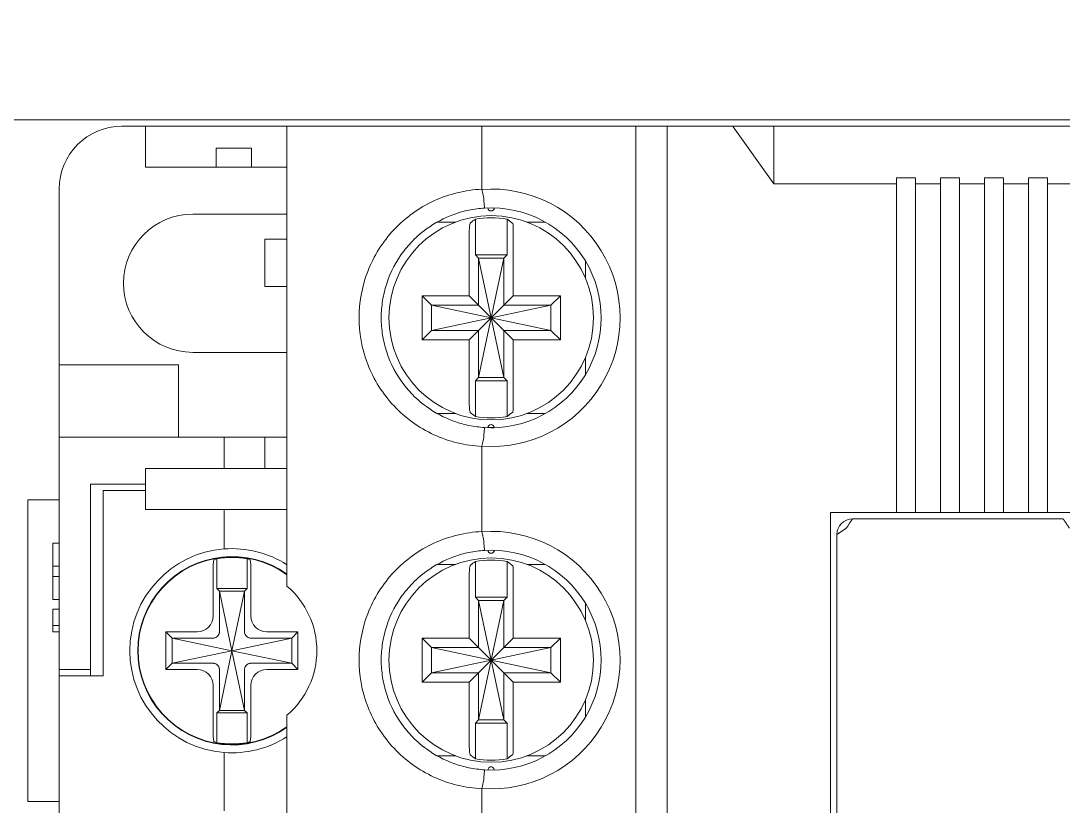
# Model space of a CAD drawing. Header units: millimetres. Extents: x 0 to 5940, y 0 to 4200.
# Drawn here: x 4497.57 to 4530.74, y 2893.16 to 2918.17 of the extents above; entities that cross this region are included whole.
import ezdxf

# ---------------------------------------------------------------- set-up
doc = ezdxf.new("R2010")
doc.units = ezdxf.units.MM
doc.header["$LTSCALE"] = 10
doc.layers.add('가시적인 것(ISO)', color=3, linetype='Continuous', lineweight=5, true_color=0x00ff00)
doc.layers.add('해치(ISO)', color=7, linetype='Continuous', lineweight=5)

msp = doc.modelspace()

# ---------------------------------------------------------------- hatches: boundary and pattern name
at = {"layer": '해치(ISO)'}
h = msp.add_hatch(dxfattribs=at)
h.set_pattern_fill('ANSI31', color=256, scale=254, angle=75.0002, style=0)
h.set_pattern_definition([(120.0002, (0, 0), (-27.49626, -15.87508), [])])
edge = h.paths.add_edge_path()
edge.add_line((4837.737, 3517.714), (4865.237, 3517.714))
edge.add_ellipse((4865.237, 3513.214), major_axis=(0, 4.5), ratio=1, start_angle=270, end_angle=360, ccw=False)
edge.add_line((4869.737, 3513.214), (4869.737, 3485.714))
edge.add_ellipse((4872.737, 3485.714), major_axis=(-3, 0), ratio=1, start_angle=0, end_angle=90)
edge.add_line((4872.737, 3482.714), (4874.737, 3482.714))
edge.add_line((4874.737, 3482.714), (4874.737, 3522.714))
edge.add_line((4874.737, 3522.714), (4834.737, 3522.714))
edge.add_line((4834.737, 3522.714), (4834.737, 3520.714))
edge.add_ellipse((4837.737, 3520.714), major_axis=(-3, 0), ratio=1, start_angle=0, end_angle=90)
edge = h.paths.add_edge_path()
edge.add_line((4079.337, 3482.714), (4081.337, 3482.714))
edge.add_ellipse((4081.337, 3485.714), major_axis=(0, -3), ratio=1, start_angle=0, end_angle=90)
edge.add_line((4084.337, 3485.714), (4084.337, 3513.214))
edge.add_ellipse((4088.837, 3513.214), major_axis=(-4.5, 0), ratio=1, start_angle=270, end_angle=360, ccw=False)
edge.add_line((4088.837, 3517.714), (4116.337, 3517.714))
edge.add_ellipse((4116.337, 3520.714), major_axis=(0, -3), ratio=1, start_angle=0, end_angle=90)
edge.add_line((4119.337, 3520.714), (4119.337, 3522.714))
edge.add_line((4119.337, 3522.714), (4079.337, 3522.714))
edge.add_line((4079.337, 3522.714), (4079.337, 3482.714))
edge = h.paths.add_edge_path()
edge.add_line((4079.337, 2817.314), (4079.337, 2777.314))
edge.add_line((4079.337, 2777.314), (4119.337, 2777.314))
edge.add_line((4119.337, 2777.314), (4119.337, 2779.314))
edge.add_ellipse((4116.337, 2779.314), major_axis=(3, 0), ratio=1, start_angle=0, end_angle=90)
edge.add_line((4116.337, 2782.314), (4088.576, 2782.314))
edge.add_ellipse((4088.576, 2786.814), major_axis=(0, -4.5), ratio=1, start_angle=269.5089, end_angle=360, ccw=False)
edge.add_line((4084.076, 2786.853), (4084.311, 2814.289))
edge.add_ellipse((4081.311, 2814.314), major_axis=(3, -0.026), ratio=1, start_angle=0, end_angle=90.4911)
edge.add_line((4081.311, 2817.314), (4079.337, 2817.314))
edge = h.paths.add_edge_path()
edge.add_line((4869.763, 2814.289), (4869.998, 2786.853))
edge.add_ellipse((4865.499, 2786.814), major_axis=(4.5, 0.039), ratio=1, start_angle=269.5089, end_angle=360, ccw=False)
edge.add_line((4865.499, 2782.314), (4837.737, 2782.314))
edge.add_ellipse((4837.737, 2779.314), major_axis=(0, 3), ratio=1, start_angle=0, end_angle=90)
edge.add_line((4834.737, 2779.314), (4834.737, 2777.314))
edge.add_line((4834.737, 2777.314), (4874.737, 2777.314))
edge.add_line((4874.737, 2777.314), (4874.737, 2817.314))
edge.add_line((4874.737, 2817.314), (4872.763, 2817.314))
edge.add_ellipse((4872.763, 2814.314), major_axis=(0, 3), ratio=1, start_angle=0, end_angle=90.4911)

# ---------------------------------------------------------------- linework, layer by layer
at = {"layer": '가시적인 것(ISO)'}
for p, q in [((4707.037, 2915.014), (4207.037, 2915.014)), ((4500.787, 2914.814), (4501.537, 2914.814)), ((4501.537, 2914.814), (4506.037, 2914.814)), ((4501.537, 2914.814), (4501.537, 2913.514)), ((4506.037, 2914.814), (4512.237, 2914.814)), ((4506.037, 2914.814), (4506.037, 2900.17)), ((4517.137, 2914.814), (4512.237, 2914.814)), ((4512.237, 2914.814), (4512.237, 2912.81)), ((4518.137, 2914.814), (4517.137, 2914.814)), ((4517.137, 2914.814), (4517.137, 2869.814)), ((4520.237, 2914.814), (4518.137, 2914.814)), ((4518.137, 2914.814), (4518.137, 2878.514)), ((4520.237, 2914.814), (4521.527, 2914.814)), ((4520.237, 2914.814), (4520.237, 2914.8)), ((4521.527, 2912.976), (4520.237, 2914.8)), ((4549.547, 2914.814), (4521.527, 2914.814)), ((4521.527, 2914.814), (4521.527, 2912.976)), ((4504.912, 2914.114), (4503.787, 2914.114)), ((4503.787, 2914.114), (4503.787, 2913.514)), ((4504.912, 2914.114), (4504.912, 2913.514)), ((4501.537, 2913.514), (4503.787, 2913.514)), ((4503.787, 2913.514), (4504.912, 2913.514)), ((4504.912, 2913.514), (4506.037, 2913.514)), ((4525.437, 2912.976), (4521.527, 2912.976)), ((4525.437, 2913.176), (4526.037, 2913.176)), ((4525.437, 2912.976), (4525.437, 2913.176)), ((4525.437, 2912.976), (4525.437, 2902.514)), ((4526.037, 2912.976), (4526.037, 2913.176)), ((4526.837, 2912.976), (4526.037, 2912.976)), ((4526.037, 2912.976), (4526.037, 2902.514)), ((4526.837, 2912.976), (4526.837, 2913.176)), ((4526.837, 2913.176), (4527.437, 2913.176)), ((4526.837, 2912.976), (4526.837, 2902.514)), ((4527.437, 2912.976), (4527.437, 2913.176)), ((4528.237, 2912.976), (4527.437, 2912.976)), ((4527.437, 2912.976), (4527.437, 2902.514)), ((4528.237, 2912.976), (4528.237, 2913.176)), ((4528.237, 2913.176), (4528.837, 2913.176)), ((4528.237, 2912.976), (4528.237, 2902.514)), ((4528.837, 2912.976), (4528.837, 2913.176)), ((4529.637, 2912.976), (4528.837, 2912.976)), ((4528.837, 2912.976), (4528.837, 2902.514)), ((4529.637, 2912.976), (4529.637, 2913.176)), ((4529.637, 2913.176), (4530.237, 2913.176)), ((4529.637, 2912.976), (4529.637, 2902.514)), ((4530.237, 2912.976), (4530.237, 2913.176)), ((4531.037, 2912.976), (4530.237, 2912.976)), ((4530.237, 2912.976), (4530.237, 2902.514)), ((4498.787, 2907.214), (4498.787, 2912.814)), ((4506.037, 2912.014), (4503.037, 2912.014)), ((4512.436, 2912.187), (4512.437, 2912.185)), ((4512.633, 2912.213), (4512.633, 2912.213)), ((4510.82, 2911.764), (4511.407, 2911.764)), ((4512.032, 2910.719), (4512.032, 2911.858)), ((4513.042, 2910.719), (4513.042, 2911.858)), ((4513.237, 2911.609), (4513.237, 2909.414)), ((4513.667, 2911.764), (4514.254, 2911.764)), ((4511.837, 2909.414), (4511.837, 2911.42)), ((4505.337, 2911.214), (4506.037, 2911.214)), ((4505.337, 2911.214), (4505.337, 2909.714)), ((4512.032, 2910.719), (4513.042, 2910.719)), ((4512.137, 2910.614), (4512.032, 2910.719)), ((4512.537, 2908.714), (4512.137, 2910.614)), ((4512.137, 2910.614), (4512.137, 2909.114)), ((4512.937, 2910.614), (4512.137, 2910.614)), ((4512.537, 2908.714), (4512.937, 2910.614)), ((4512.937, 2910.614), (4513.042, 2910.719)), ((4512.937, 2909.114), (4512.937, 2910.614)), ((4515.537, 2909.971), (4515.537, 2910.517)), ((4506.037, 2909.714), (4505.337, 2909.714)), ((4510.337, 2909.414), (4510.337, 2908.014)), ((4511.837, 2909.414), (4510.337, 2909.414)), ((4510.637, 2909.114), (4510.337, 2909.414)), ((4512.137, 2909.114), (4511.837, 2909.414)), ((4512.937, 2909.114), (4513.237, 2909.414)), ((4514.737, 2909.414), (4513.237, 2909.414)), ((4514.437, 2909.114), (4514.737, 2909.414)), ((4514.737, 2908.014), (4514.737, 2909.414)), ((4512.537, 2908.714), (4510.637, 2909.114)), ((4510.637, 2909.114), (4510.637, 2908.314)), ((4512.137, 2909.114), (4510.637, 2909.114)), ((4512.537, 2908.714), (4512.137, 2909.114)), ((4512.537, 2908.714), (4512.937, 2909.114)), ((4512.537, 2908.714), (4514.437, 2909.114)), ((4514.437, 2909.114), (4512.937, 2909.114)), ((4514.437, 2908.314), (4514.437, 2909.114)), ((4512.537, 2908.714), (4510.637, 2908.314)), ((4512.537, 2908.714), (4512.137, 2906.814)), ((4512.537, 2908.714), (4512.137, 2908.314)), ((4512.537, 2908.714), (4512.937, 2908.314)), ((4512.537, 2908.714), (4514.437, 2908.314)), ((4512.537, 2908.714), (4512.937, 2906.814)), ((4510.637, 2908.314), (4510.337, 2908.014)), ((4510.637, 2908.314), (4512.137, 2908.314)), ((4512.137, 2908.314), (4511.837, 2908.014)), ((4512.137, 2908.314), (4512.137, 2906.814)), ((4512.937, 2908.314), (4513.237, 2908.014)), ((4512.937, 2906.814), (4512.937, 2908.314)), ((4512.937, 2908.314), (4514.437, 2908.314)), ((4514.437, 2908.314), (4514.737, 2908.014)), ((4510.337, 2908.014), (4511.837, 2908.014)), ((4511.837, 2906.008), (4511.837, 2908.014)), ((4513.237, 2908.014), (4513.237, 2905.819)), ((4513.237, 2908.014), (4514.737, 2908.014)), ((4503.037, 2907.614), (4506.037, 2907.614)), ((4515.537, 2906.912), (4515.537, 2907.458)), ((4498.787, 2907.214), (4498.787, 2904.914)), ((4499.287, 2907.214), (4498.787, 2907.214)), ((4499.287, 2907.214), (4502.087, 2907.214)), ((4502.587, 2907.214), (4502.087, 2907.214)), ((4502.587, 2907.214), (4502.587, 2904.914)), ((4512.137, 2906.814), (4512.032, 2906.709)), ((4512.032, 2906.709), (4513.042, 2906.709)), ((4512.032, 2905.571), (4512.032, 2906.709)), ((4512.137, 2906.814), (4512.937, 2906.814)), ((4512.937, 2906.814), (4513.042, 2906.709)), ((4513.042, 2905.571), (4513.042, 2906.709)), ((4511.407, 2905.664), (4510.82, 2905.664)), ((4514.254, 2905.664), (4513.667, 2905.664)), ((4512.433, 2905.216), (4512.432, 2905.218)), ((4512.627, 2905.246), (4512.628, 2905.244)), ((4512.633, 2905.216), (4512.632, 2905.218)), ((4498.787, 2904.914), (4498.787, 2897.514)), ((4498.787, 2904.914), (4504.037, 2904.914)), ((4504.037, 2904.914), (4504.837, 2904.914)), ((4504.037, 2903.914), (4504.037, 2904.914)), ((4504.837, 2904.914), (4505.337, 2904.914)), ((4505.337, 2904.914), (4506.037, 2904.914)), ((4505.337, 2904.914), (4505.337, 2903.914)), ((4512.237, 2904.619), (4512.237, 2901.91)), ((4501.537, 2903.914), (4506.037, 2903.914)), ((4501.537, 2903.914), (4501.537, 2902.614)), ((4499.787, 2903.414), (4501.537, 2903.414)), ((4499.787, 2903.414), (4499.787, 2897.514)), ((4500.187, 2903.214), (4501.537, 2903.214)), ((4500.187, 2903.214), (4500.187, 2897.314)), ((4497.787, 2893.314), (4497.787, 2902.914)), ((4498.787, 2902.914), (4497.787, 2902.914)), ((4501.537, 2902.614), (4506.037, 2902.614)), ((4504.037, 2902.614), (4504.037, 2901.355)), ((4525.437, 2902.514), (4523.337, 2902.514)), ((4523.337, 2902.514), (4523.337, 2882.114)), ((4530.737, 2902.314), (4524.037, 2902.314)), ((4525.437, 2902.514), (4526.037, 2902.514)), ((4526.837, 2902.514), (4526.037, 2902.514)), ((4526.837, 2902.514), (4527.437, 2902.514)), ((4528.237, 2902.514), (4527.437, 2902.514)), ((4528.237, 2902.514), (4528.837, 2902.514)), ((4529.637, 2902.514), (4528.837, 2902.514)), ((4529.637, 2902.514), (4530.237, 2902.514)), ((4531.037, 2902.514), (4530.237, 2902.514)), ((4530.738, 2902.314), (4530.737, 2902.314)), ((4523.537, 2901.815), (4523.537, 2882.814)), ((4498.787, 2901.542), (4498.587, 2901.542)), ((4498.587, 2900.811), (4498.587, 2901.542)), ((4503.807, 2901.044), (4503.807, 2900.094)), ((4504.767, 2901.044), (4504.767, 2900.094)), ((4512.436, 2901.287), (4512.437, 2901.285)), ((4498.787, 2900.811), (4498.587, 2900.811)), ((4498.587, 2900.479), (4498.587, 2900.811)), ((4502.887, 2900.752), (4502.887, 2900.767)), ((4503.687, 2899.219), (4503.687, 2900.698)), ((4504.887, 2900.698), (4504.887, 2899.219)), ((4510.82, 2900.864), (4511.407, 2900.864)), ((4512.032, 2899.819), (4512.032, 2900.958)), ((4513.042, 2899.819), (4513.042, 2900.958)), ((4513.237, 2900.709), (4513.237, 2898.514)), ((4513.667, 2900.864), (4514.254, 2900.864)), ((4498.787, 2900.479), (4498.587, 2900.479)), ((4498.587, 2899.748), (4498.587, 2900.479)), ((4502.423, 2900.464), (4502.445, 2900.464)), ((4511.837, 2898.514), (4511.837, 2900.52)), ((4503.807, 2900.094), (4504.767, 2900.094)), ((4503.887, 2900.014), (4503.807, 2900.094)), ((4503.887, 2900.014), (4503.887, 2898.716)), ((4504.687, 2900.014), (4503.887, 2900.014)), ((4504.287, 2898.114), (4503.887, 2900.014)), ((4504.287, 2898.114), (4504.687, 2900.014)), ((4504.687, 2900.014), (4504.767, 2900.094)), ((4504.687, 2898.716), (4504.687, 2900.014)), ((4498.787, 2899.748), (4498.587, 2899.748)), ((4512.032, 2899.819), (4513.042, 2899.819)), ((4512.137, 2899.714), (4512.032, 2899.819)), ((4512.537, 2897.814), (4512.137, 2899.714)), ((4512.137, 2899.714), (4512.137, 2898.214)), ((4512.937, 2899.714), (4512.137, 2899.714)), ((4512.537, 2897.814), (4512.937, 2899.714)), ((4512.937, 2899.714), (4513.042, 2899.819)), ((4512.937, 2898.214), (4512.937, 2899.714)), ((4498.787, 2899.439), (4498.587, 2899.439)), ((4515.537, 2899.071), (4515.537, 2899.617)), ((4498.587, 2898.715), (4498.587, 2898.921)), ((4498.787, 2898.921), (4498.587, 2898.921)), ((4498.787, 2898.715), (4498.587, 2898.715)), ((4502.187, 2898.714), (4502.187, 2897.514)), ((4503.182, 2898.714), (4502.187, 2898.714)), ((4502.387, 2898.514), (4502.187, 2898.714)), ((4506.387, 2898.714), (4505.392, 2898.714)), ((4506.187, 2898.514), (4506.387, 2898.714)), ((4506.387, 2897.514), (4506.387, 2898.714)), ((4502.387, 2898.514), (4502.387, 2897.714)), ((4503.685, 2898.514), (4502.387, 2898.514)), ((4504.287, 2898.114), (4502.387, 2898.514)), ((4504.287, 2898.114), (4506.187, 2898.514)), ((4506.187, 2898.514), (4504.889, 2898.514)), ((4506.187, 2897.714), (4506.187, 2898.514)), ((4510.337, 2898.514), (4510.337, 2897.114)), ((4511.837, 2898.514), (4510.337, 2898.514)), ((4510.637, 2898.214), (4510.337, 2898.514)), ((4512.137, 2898.214), (4511.837, 2898.514)), ((4512.937, 2898.214), (4513.237, 2898.514)), ((4514.737, 2898.514), (4513.237, 2898.514)), ((4514.437, 2898.214), (4514.737, 2898.514)), ((4514.737, 2897.114), (4514.737, 2898.514)), ((4504.287, 2898.114), (4502.387, 2897.714)), ((4504.287, 2898.114), (4503.887, 2896.214)), ((4504.287, 2898.114), (4504.687, 2896.214)), ((4504.287, 2898.114), (4506.187, 2897.714)), ((4512.537, 2897.814), (4510.637, 2898.214)), ((4510.637, 2898.214), (4510.637, 2897.414)), ((4512.137, 2898.214), (4510.637, 2898.214)), ((4512.537, 2897.814), (4512.137, 2898.214)), ((4512.537, 2897.814), (4512.937, 2898.214)), ((4512.537, 2897.814), (4514.437, 2898.214)), ((4514.437, 2898.214), (4512.937, 2898.214)), ((4514.437, 2897.414), (4514.437, 2898.214)), ((4502.387, 2897.714), (4502.187, 2897.514)), ((4502.387, 2897.714), (4503.685, 2897.714)), ((4504.889, 2897.714), (4506.187, 2897.714)), ((4506.187, 2897.714), (4506.387, 2897.514)), ((4512.537, 2897.814), (4510.637, 2897.414)), ((4512.537, 2897.814), (4512.137, 2895.914)), ((4512.537, 2897.814), (4512.137, 2897.414)), ((4512.537, 2897.814), (4512.937, 2897.414)), ((4512.537, 2897.814), (4514.437, 2897.414)), ((4512.537, 2897.814), (4512.937, 2895.914)), ((4498.787, 2897.514), (4498.787, 2897.314)), ((4499.787, 2897.514), (4498.787, 2897.514)), ((4499.787, 2897.314), (4499.787, 2897.514)), ((4502.187, 2897.514), (4503.182, 2897.514)), ((4503.887, 2897.512), (4503.887, 2896.214)), ((4504.687, 2896.214), (4504.687, 2897.512)), ((4505.392, 2897.514), (4506.387, 2897.514)), ((4510.637, 2897.414), (4510.337, 2897.114)), ((4510.637, 2897.414), (4512.137, 2897.414)), ((4512.137, 2897.414), (4511.837, 2897.114)), ((4512.137, 2897.414), (4512.137, 2895.914)), ((4512.937, 2897.414), (4513.237, 2897.114)), ((4512.937, 2895.914), (4512.937, 2897.414)), ((4512.937, 2897.414), (4514.437, 2897.414)), ((4514.437, 2897.414), (4514.737, 2897.114)), ((4498.787, 2897.314), (4500.187, 2897.314)), ((4498.787, 2897.314), (4498.787, 2887.314)), ((4503.687, 2895.53), (4503.687, 2897.009)), ((4504.887, 2897.009), (4504.887, 2895.53)), ((4510.337, 2897.114), (4511.837, 2897.114)), ((4511.837, 2895.108), (4511.837, 2897.114)), ((4513.237, 2897.114), (4513.237, 2894.919)), ((4513.237, 2897.114), (4514.737, 2897.114)), ((4515.537, 2896.012), (4515.537, 2896.558)), ((4503.887, 2896.214), (4503.807, 2896.134)), ((4503.807, 2896.134), (4504.767, 2896.134)), ((4503.807, 2896.134), (4503.807, 2895.185)), ((4503.887, 2896.214), (4504.687, 2896.214)), ((4504.687, 2896.214), (4504.767, 2896.134)), ((4504.767, 2896.134), (4504.767, 2895.185)), ((4506.037, 2896.058), (4506.037, 2888.57)), ((4512.137, 2895.914), (4512.032, 2895.809)), ((4512.032, 2895.809), (4513.042, 2895.809)), ((4512.032, 2894.671), (4512.032, 2895.809)), ((4512.137, 2895.914), (4512.937, 2895.914)), ((4512.937, 2895.914), (4513.042, 2895.809)), ((4513.042, 2894.671), (4513.042, 2895.809)), ((4504.037, 2894.874), (4504.037, 2893.014)), ((4511.407, 2894.764), (4510.82, 2894.764)), ((4514.254, 2894.764), (4513.667, 2894.764)), ((4512.627, 2894.346), (4512.628, 2894.344)), ((4512.237, 2893.719), (4512.237, 2891.01)), ((4498.787, 2893.314), (4497.787, 2893.314))]:
    msp.add_line(p, q, dxfattribs=at)
for centre in [(4512.537, 2908.714), (4512.537, 2897.814)]:
    msp.add_circle(centre, 3.253, dxfattribs=at)
for centre, radius, start, end in [((4500.787, 2912.814), 2, 90, 180), ((4512.537, 2908.714), 4.1, 265.8277, 94.1723), ((4503.037, 2909.814), 2.2, 90, 270), ((4512.537, 2908.714), 3.5, 266.5388, 93.4616), ((4512.532, 2912.216), 0.1, 182.1032, 358.0715), ((4512.533, 2912.214), 0.1, 197.2693, 359.1815), ((4512.537, 2908.714), 3.184, 80.8733, 99.1267), ((4512.537, 2908.714), 3.184, 260.8733, 279.1267), ((4512.532, 2905.216), 0.1, 0.8185, 179.1814), ((4512.532, 2908.716), 3.5, 268.3629, 271.6371), ((4512.533, 2908.714), 3.5, 270.0362, 271.6371), ((4512.533, 2905.214), 0.1, 0.8185, 17.2693), ((4524.037, 2901.814), 0.5, 90, 179.9223), ((4512.537, 2897.814), 4.1, 265.8277, 94.1723), ((4504.287, 2898.114), 3.25, 94.4117, 265.5883), ((4504.287, 2898.114), 3.25, 57.421, 94.4117), ((4512.537, 2897.814), 3.5, 266.5388, 93.4616), ((4512.532, 2901.316), 0.1, 182.1032, 358.0715), ((4512.533, 2901.314), 0.1, 197.2693, 359.2565), ((4504.287, 2898.114), 3, 54.3147, 305.6853), ((4504.287, 2898.114), 2.986, 54.1203, 305.8797), ((4504.287, 2898.114), 2.969, 80.6948, 99.3052), ((4512.537, 2897.814), 3.184, 80.8733, 99.1267), ((4504.287, 2898.114), 2.7, 310.4021, 49.5979), ((4504.287, 2898.114), 3.25, 265.5883, 302.579), ((4504.287, 2898.114), 2.969, 260.6948, 279.3052), ((4512.537, 2897.814), 3.184, 260.8733, 279.1267), ((4512.532, 2894.316), 0.1, 359.5379, 180.2873), ((4512.533, 2894.314), 0.1, 0.7435, 17.2693)]:
    msp.add_arc(centre, radius, start, end, dxfattribs=at)
for centre, major_axis, ratio, start_param, end_param in [((4515.612, 2908.714), (-5.272, 0), 0.812287, 5.45886, 5.499406), ((4513.222, 2911.612), (0, 0.103), 0.145709, 4.680673, 6.162078), ((4515.612, 2908.714), (-5.272, 0), 0.812287, 0.783779, 0.824325), ((4513.222, 2905.816), (0, -0.103), 0.145709, 0.121107, 1.602512), ((4504.69, 2632.561), (0.023, 268.637), 0.099501, 0.03389, 0.037279), ((4503.885, 2632.561), (-0.023, 268.637), 0.099501, 6.245907, 6.249295), ((4515.612, 2897.814), (-5.272, 0), 0.812287, 5.45886, 5.499406), ((4513.222, 2900.712), (0, 0.103), 0.145709, 4.680673, 6.162078), ((4503.149, 2899.253), (-0.393, 0.393), 0.939231, 2.387521, 3.895664), ((4505.426, 2899.253), (0.393, 0.393), 0.939231, 2.387521, 3.895664), ((4503.149, 2896.976), (-0.393, -0.393), 0.939231, 2.387521, 3.895664), ((4505.426, 2896.976), (0.393, -0.393), 0.939231, 2.387521, 3.895664), ((4504.69, 3163.667), (0.023, -268.637), 0.099501, 6.245907, 6.249295), ((4503.885, 3163.667), (-0.023, -268.637), 0.099501, 0.03389, 0.037279), ((4515.612, 2897.814), (-5.272, 0), 0.812287, 0.783779, 0.824325), ((4513.222, 2894.916), (0, -0.103), 0.145709, 0.121107, 1.602512)]:
    msp.add_ellipse(centre, major_axis=major_axis, ratio=ratio, start_param=start_param, end_param=end_param, dxfattribs=at)
for points, knots in [([(4512.237, 2912.81), (4511.712, 2912.784), (4511.194, 2912.658), (4510.236, 2912.216), (4509.805, 2911.905), (4509.085, 2911.138), (4508.8, 2910.686), (4508.414, 2909.689), (4508.332, 2909.181), (4508.333, 2908.714)], [0.0003312, 0.0003312, 0.0003312, 0.0003312, 0.1605799, 0.1605799, 0.3203218, 0.3203218, 0.479331, 0.479331, 0.6418624, 0.6418624, 0.6418624, 0.6418624]), ([(4512.326, 2912.208), (4512.318, 2912.28), (4512.299, 2912.421), (4512.299, 2912.621), (4512.242, 2912.745), (4512.237, 2912.806)], [0.0000207, 0.0000207, 0.0000207, 0.0000207, 0.3333333, 0.6666667, 1, 1, 1, 1]), ([(4512.326, 2912.208), (4512.159, 2912.198), (4511.994, 2912.176), (4511.667, 2912.109), (4511.507, 2912.063), (4511.04, 2911.895), (4510.745, 2911.739), (4510.294, 2911.411), (4510.125, 2911.26), (4509.894, 2911.011), (4509.82, 2910.924), (4509.517, 2910.525), (4509.335, 2910.18), (4509.154, 2909.631), (4509.11, 2909.448), (4509.052, 2909.081), (4509.037, 2908.898), (4509.037, 2908.714)], [-0.5343717, -0.5343717, -0.5343717, -0.5343717, -0.4832618, -0.4832618, -0.4324902, -0.4324902, -0.3314469, -0.3314469, -0.262834, -0.262834, -0.2285386, -0.2285386, -0.1115841, -0.1115841, -0.054991, -0.054991, -0.0000179, -0.0000179, -0.0000179, -0.0000179]), ([(4511.878, 2911.737), (4511.874, 2911.734), (4511.869, 2911.724), (4511.86, 2911.697), (4511.854, 2911.67), (4511.847, 2911.615), (4511.843, 2911.576), (4511.839, 2911.504), (4511.837, 2911.459), (4511.837, 2911.42)], [-0.17876728, -0.17876728, -0.17876728, -0.17876728, -0.17013354, -0.17013354, -0.1586667, -0.1586667, -0.1470591, -0.1470591, -0.13549575, -0.13549575, -0.13549575, -0.13549575]), ([(4508.333, 2908.714), (4508.332, 2908.254), (4508.412, 2907.744), (4508.8, 2906.742), (4509.085, 2906.29), (4509.805, 2905.523), (4510.236, 2905.213), (4511.194, 2904.77), (4511.712, 2904.644), (4512.237, 2904.619)], [0.0000087, 0.0000087, 0.0000087, 0.0000087, 0.1381093, 0.1381093, 0.2717903, 0.2717903, 0.4060661, 0.4060661, 0.5408361, 0.5408361, 0.5408361, 0.5408361]), ([(4509.037, 2908.714), (4509.037, 2908.531), (4509.052, 2908.348), (4509.11, 2907.98), (4509.154, 2907.797), (4509.335, 2907.248), (4509.518, 2906.903), (4509.821, 2906.504), (4509.894, 2906.418), (4510.125, 2906.168), (4510.295, 2906.018), (4510.746, 2905.689), (4511.04, 2905.533), (4511.507, 2905.365), (4511.667, 2905.32), (4511.994, 2905.253), (4512.159, 2905.231), (4512.326, 2905.221)], [-0.5346576, -0.5346576, -0.5346576, -0.5346576, -0.4796275, -0.4796275, -0.4229837, -0.4229837, -0.3059525, -0.3059525, -0.2716376, -0.2716376, -0.2029948, -0.2029948, -0.1019242, -0.1019242, -0.0511318, -0.0511318, -0.0000019, -0.0000019, -0.0000019, -0.0000019]), ([(4511.837, 2906.008), (4511.837, 2905.97), (4511.839, 2905.924), (4511.843, 2905.853), (4511.847, 2905.814), (4511.854, 2905.758), (4511.86, 2905.732), (4511.869, 2905.704), (4511.874, 2905.695), (4511.878, 2905.691)], [-0.04583445, -0.04583445, -0.04583445, -0.04583445, -0.0342711, -0.0342711, -0.02266351, -0.02266351, -0.01119667, -0.01119667, -0.00256293, -0.00256293, -0.00256293, -0.00256293]), ([(4512.237, 2904.622), (4512.242, 2904.683), (4512.299, 2904.807), (4512.299, 2905.007), (4512.318, 2905.148), (4512.326, 2905.221)], [0, 0, 0, 0, 0.3333333, 0.6666667, 0.9999887, 0.9999887, 0.9999887, 0.9999887]), ([(4523.837, 2902.014), (4523.847, 2902.029), (4523.857, 2902.044), (4523.866, 2902.058), (4523.876, 2902.072), (4523.885, 2902.086), (4523.894, 2902.099), (4523.903, 2902.113), (4523.911, 2902.126), (4523.92, 2902.138), (4523.928, 2902.15), (4523.936, 2902.162), (4523.943, 2902.173), (4523.951, 2902.185), (4523.958, 2902.195), (4523.965, 2902.205), (4523.971, 2902.215), (4523.977, 2902.224), (4523.983, 2902.233), (4523.989, 2902.242), (4523.994, 2902.25), (4523.999, 2902.257), (4524.004, 2902.265), (4524.009, 2902.271), (4524.013, 2902.278), (4524.017, 2902.284), (4524.021, 2902.289), (4524.024, 2902.294), (4524.027, 2902.299), (4524.029, 2902.303), (4524.031, 2902.306), (4524.033, 2902.309), (4524.035, 2902.311), (4524.036, 2902.312), (4524.037, 2902.314), (4524.037, 2902.314), (4524.037, 2902.314)], [0, 0, 0, 0, 0.0833333, 0.0833333, 0.0833333, 0.1666667, 0.1666667, 0.1666667, 0.25, 0.25, 0.25, 0.3333333, 0.3333333, 0.3333333, 0.4166667, 0.4166667, 0.4166667, 0.5, 0.5, 0.5, 0.5833333, 0.5833333, 0.5833333, 0.6666667, 0.6666667, 0.6666667, 0.75, 0.75, 0.75, 0.8333333, 0.8333333, 0.8333333, 0.9166667, 0.9166667, 0.9166667, 1, 1, 1, 1]), ([(4530.937, 2902.014), (4530.925, 2902.032), (4530.914, 2902.049), (4530.903, 2902.066), (4530.898, 2902.074), (4530.892, 2902.082), (4530.887, 2902.089), (4530.884, 2902.094), (4530.881, 2902.099), (4530.878, 2902.103), (4530.876, 2902.106), (4530.874, 2902.109), (4530.872, 2902.112), (4530.862, 2902.127), (4530.853, 2902.14), (4530.845, 2902.153), (4530.844, 2902.155), (4530.843, 2902.156), (4530.842, 2902.158), (4530.84, 2902.16), (4530.838, 2902.163), (4530.837, 2902.165), (4530.831, 2902.173), (4530.826, 2902.181), (4530.821, 2902.188), (4530.82, 2902.19), (4530.819, 2902.192), (4530.818, 2902.194), (4530.812, 2902.202), (4530.807, 2902.21), (4530.801, 2902.218), (4530.8, 2902.22), (4530.799, 2902.222), (4530.797, 2902.224), (4530.794, 2902.23), (4530.79, 2902.235), (4530.786, 2902.241), (4530.785, 2902.243), (4530.784, 2902.244), (4530.783, 2902.246), (4530.781, 2902.249), (4530.78, 2902.251), (4530.778, 2902.253), (4530.777, 2902.254), (4530.776, 2902.256), (4530.775, 2902.258), (4530.772, 2902.263), (4530.768, 2902.268), (4530.765, 2902.272), (4530.764, 2902.275), (4530.762, 2902.277), (4530.761, 2902.279), (4530.759, 2902.282), (4530.758, 2902.284), (4530.756, 2902.286), (4530.754, 2902.289), (4530.752, 2902.292), (4530.751, 2902.294), (4530.749, 2902.296), (4530.748, 2902.298), (4530.747, 2902.3), (4530.746, 2902.301), (4530.745, 2902.303), (4530.744, 2902.304), (4530.743, 2902.306), (4530.742, 2902.308), (4530.741, 2902.309), (4530.74, 2902.31), (4530.739, 2902.311), (4530.739, 2902.312), (4530.738, 2902.312), (4530.738, 2902.312), (4530.738, 2902.313), (4530.737, 2902.314), (4530.737, 2902.315), (4530.738, 2902.317)], [0, 0, 0, 0, 0.1, 0.1, 0.1, 0.1499714, 0.1499714, 0.1499714, 0.1795617, 0.1795617, 0.1795617, 0.2, 0.2, 0.2, 0.3, 0.3, 0.3, 0.3119069, 0.3119069, 0.3119069, 0.3317687, 0.3317687, 0.3317687, 0.4, 0.4, 0.4, 0.4160826, 0.4160826, 0.4160826, 0.5, 0.5, 0.5, 0.5197334, 0.5197334, 0.5197334, 0.578748, 0.578748, 0.578748, 0.6, 0.6, 0.6, 0.6235614, 0.6235614, 0.6235614, 0.6421315, 0.6421315, 0.6421315, 0.7, 0.7, 0.7, 0.7275417, 0.7275417, 0.7275417, 0.7600637, 0.7600637, 0.7600637, 0.8, 0.8, 0.8, 0.8314565, 0.8314565, 0.8314565, 0.8613844, 0.8613844, 0.8613844, 0.9, 0.9, 0.9, 0.9355734, 0.9355734, 0.9355734, 0.9552041, 0.9552041, 0.9552041, 0.9998347, 0.9998347, 0.9998347, 0.9998347]), ([(4523.837, 2902.014), (4523.823, 2902.004), (4523.809, 2901.995), (4523.794, 2901.986), (4523.783, 2901.978), (4523.773, 2901.971), (4523.762, 2901.964), (4523.759, 2901.962), (4523.756, 2901.96), (4523.754, 2901.958), (4523.752, 2901.957), (4523.75, 2901.956), (4523.748, 2901.955), (4523.737, 2901.947), (4523.726, 2901.94), (4523.715, 2901.933), (4523.713, 2901.931), (4523.71, 2901.93), (4523.708, 2901.928), (4523.705, 2901.926), (4523.702, 2901.924), (4523.7, 2901.923), (4523.695, 2901.92), (4523.691, 2901.917), (4523.687, 2901.914), (4523.684, 2901.912), (4523.682, 2901.911), (4523.68, 2901.91), (4523.677, 2901.907), (4523.674, 2901.906), (4523.671, 2901.904), (4523.669, 2901.902), (4523.666, 2901.9), (4523.664, 2901.899), (4523.659, 2901.895), (4523.654, 2901.892), (4523.649, 2901.889), (4523.645, 2901.886), (4523.642, 2901.884), (4523.639, 2901.882), (4523.633, 2901.878), (4523.627, 2901.874), (4523.621, 2901.87), (4523.617, 2901.868), (4523.614, 2901.865), (4523.611, 2901.863), (4523.606, 2901.86), (4523.601, 2901.857), (4523.597, 2901.854), (4523.596, 2901.853), (4523.595, 2901.853), (4523.594, 2901.852), (4523.591, 2901.85), (4523.589, 2901.849), (4523.586, 2901.847), (4523.583, 2901.845), (4523.579, 2901.842), (4523.576, 2901.84), (4523.573, 2901.838), (4523.569, 2901.836), (4523.566, 2901.834), (4523.564, 2901.832), (4523.562, 2901.831), (4523.56, 2901.829), (4523.557, 2901.827), (4523.554, 2901.825), (4523.551, 2901.824), (4523.55, 2901.823), (4523.549, 2901.822), (4523.547, 2901.821), (4523.545, 2901.82), (4523.543, 2901.818), (4523.542, 2901.817), (4523.542, 2901.817), (4523.541, 2901.817), (4523.541, 2901.816), (4523.54, 2901.816), (4523.539, 2901.815), (4523.539, 2901.815), (4523.538, 2901.815), (4523.538, 2901.815), (4523.537, 2901.815), (4523.537, 2901.815), (4523.536, 2901.815), (4523.535, 2901.815)], [0, 0, 0, 0, 0.0833333, 0.0833333, 0.0833333, 0.1489944, 0.1489944, 0.1489944, 0.1666667, 0.1666667, 0.1666667, 0.1779653, 0.1779653, 0.1779653, 0.25, 0.25, 0.25, 0.2671385, 0.2671385, 0.2671385, 0.2861273, 0.2861273, 0.2861273, 0.317474, 0.317474, 0.317474, 0.3333333, 0.3333333, 0.3333333, 0.3560695, 0.3560695, 0.3560695, 0.3747588, 0.3747588, 0.3747588, 0.4166667, 0.4166667, 0.4166667, 0.4452218, 0.4452218, 0.4452218, 0.5, 0.5, 0.5, 0.5340621, 0.5340621, 0.5340621, 0.5833333, 0.5833333, 0.5833333, 0.5944361, 0.5944361, 0.5944361, 0.6230543, 0.6230543, 0.6230543, 0.6666667, 0.6666667, 0.6666667, 0.7122652, 0.7122652, 0.7122652, 0.75, 0.75, 0.75, 0.8009689, 0.8009689, 0.8009689, 0.8333333, 0.8333333, 0.8333333, 0.8912596, 0.8912596, 0.8912596, 0.9166667, 0.9166667, 0.9166667, 0.9500404, 0.9500404, 0.9500404, 0.9713201, 0.9713201, 0.9713201, 0.9996588, 0.9996588, 0.9996588, 0.9996588]), ([(4512.237, 2901.91), (4511.712, 2901.884), (4511.194, 2901.758), (4510.236, 2901.316), (4509.805, 2901.005), (4509.085, 2900.238), (4508.8, 2899.786), (4508.414, 2898.789), (4508.332, 2898.281), (4508.333, 2897.814)], [0.0003312, 0.0003312, 0.0003312, 0.0003312, 0.1605799, 0.1605799, 0.3203218, 0.3203218, 0.479331, 0.479331, 0.641864, 0.641864, 0.641864, 0.641864]), ([(4512.326, 2901.308), (4512.318, 2901.38), (4512.299, 2901.521), (4512.299, 2901.721), (4512.242, 2901.845), (4512.237, 2901.906)], [0.0000207, 0.0000207, 0.0000207, 0.0000207, 0.3333333, 0.6666667, 1, 1, 1, 1]), ([(4512.326, 2901.308), (4512.159, 2901.298), (4511.994, 2901.276), (4511.667, 2901.209), (4511.507, 2901.163), (4511.04, 2900.995), (4510.745, 2900.839), (4510.294, 2900.511), (4510.125, 2900.36), (4509.894, 2900.111), (4509.82, 2900.024), (4509.517, 2899.625), (4509.335, 2899.28), (4509.154, 2898.731), (4509.11, 2898.548), (4509.052, 2898.181), (4509.037, 2897.998), (4509.037, 2897.814)], [-0.5343717, -0.5343717, -0.5343717, -0.5343717, -0.4832618, -0.4832618, -0.4324902, -0.4324902, -0.3314469, -0.3314469, -0.262834, -0.262834, -0.2285386, -0.2285386, -0.1115841, -0.1115841, -0.054991, -0.054991, -0.0000179, -0.0000179, -0.0000179, -0.0000179]), ([(4503.717, 2901.011), (4503.713, 2901.01), (4503.709, 2901.001), (4503.702, 2900.971), (4503.699, 2900.945), (4503.693, 2900.891), (4503.691, 2900.853), (4503.688, 2900.782), (4503.687, 2900.737), (4503.687, 2900.698)], [-0.17980618, -0.17980618, -0.17980618, -0.17980618, -0.16921375, -0.16921375, -0.15789712, -0.15789712, -0.14644246, -0.14644246, -0.1349595, -0.1349595, -0.1349595, -0.1349595]), ([(4504.887, 2900.698), (4504.887, 2900.737), (4504.886, 2900.782), (4504.884, 2900.853), (4504.881, 2900.891), (4504.876, 2900.945), (4504.872, 2900.971), (4504.865, 2901.001), (4504.861, 2901.01), (4504.858, 2901.011)], [-0.04536887, -0.04536887, -0.04536887, -0.04536887, -0.03388591, -0.03388591, -0.02243125, -0.02243125, -0.01111462, -0.01111462, -0.00052219, -0.00052219, -0.00052219, -0.00052219]), ([(4511.878, 2900.837), (4511.874, 2900.834), (4511.869, 2900.824), (4511.86, 2900.797), (4511.854, 2900.77), (4511.847, 2900.715), (4511.843, 2900.676), (4511.839, 2900.604), (4511.837, 2900.559), (4511.837, 2900.52)], [-0.17876728, -0.17876728, -0.17876728, -0.17876728, -0.17013354, -0.17013354, -0.1586667, -0.1586667, -0.1470591, -0.1470591, -0.13549575, -0.13549575, -0.13549575, -0.13549575]), ([(4498.587, 2898.921), (4498.587, 2898.947), (4498.587, 2898.98), (4498.587, 2899.016), (4498.587, 2899.034), (4498.587, 2899.053), (4498.587, 2899.072)], [0, 0, 0, 0, 0.666667, 0.666667, 0.666667, 1, 1, 1, 1]), ([(4503.709, 2898.516), (4503.712, 2898.516), (4503.714, 2898.517), (4503.736, 2898.52), (4503.756, 2898.527), (4503.794, 2898.548), (4503.812, 2898.561), (4503.841, 2898.59), (4503.854, 2898.607), (4503.874, 2898.645), (4503.881, 2898.666), (4503.885, 2898.688), (4503.885, 2898.69), (4503.886, 2898.692)], [-0.22101525, -0.22101525, -0.22101525, -0.22101525, -0.22033952, -0.22033952, -0.21426387, -0.21426387, -0.20818821, -0.20818821, -0.20211255, -0.20211255, -0.19603689, -0.19603689, -0.19536116, -0.19536116, -0.19536116, -0.19536116]), ([(4504.689, 2898.692), (4504.689, 2898.69), (4504.69, 2898.688), (4504.693, 2898.666), (4504.7, 2898.645), (4504.721, 2898.607), (4504.734, 2898.59), (4504.763, 2898.561), (4504.78, 2898.548), (4504.818, 2898.527), (4504.839, 2898.52), (4504.861, 2898.517), (4504.863, 2898.516), (4504.865, 2898.516)], [0.01709808, 0.01709808, 0.01709808, 0.01709808, 0.01777381, 0.01777381, 0.02384946, 0.02384946, 0.02992512, 0.02992512, 0.03600078, 0.03600078, 0.04207644, 0.04207644, 0.04275217, 0.04275217, 0.04275217, 0.04275217]), ([(4503.886, 2897.537), (4503.885, 2897.539), (4503.885, 2897.541), (4503.881, 2897.563), (4503.874, 2897.583), (4503.854, 2897.621), (4503.841, 2897.639), (4503.812, 2897.668), (4503.794, 2897.681), (4503.756, 2897.701), (4503.736, 2897.708), (4503.714, 2897.712), (4503.712, 2897.712), (4503.709, 2897.713)], [0.01709808, 0.01709808, 0.01709808, 0.01709808, 0.01777381, 0.01777381, 0.02384946, 0.02384946, 0.02992512, 0.02992512, 0.03600078, 0.03600078, 0.04207644, 0.04207644, 0.04275217, 0.04275217, 0.04275217, 0.04275217]), ([(4504.865, 2897.713), (4504.863, 2897.712), (4504.861, 2897.712), (4504.839, 2897.708), (4504.818, 2897.701), (4504.78, 2897.681), (4504.763, 2897.668), (4504.734, 2897.639), (4504.721, 2897.621), (4504.7, 2897.583), (4504.693, 2897.563), (4504.69, 2897.541), (4504.689, 2897.539), (4504.689, 2897.537)], [-0.22101525, -0.22101525, -0.22101525, -0.22101525, -0.22033952, -0.22033952, -0.21426387, -0.21426387, -0.20818821, -0.20818821, -0.20211255, -0.20211255, -0.19603689, -0.19603689, -0.19536116, -0.19536116, -0.19536116, -0.19536116]), ([(4508.333, 2897.814), (4508.332, 2897.354), (4508.412, 2896.844), (4508.8, 2895.842), (4509.085, 2895.39), (4509.805, 2894.623), (4510.236, 2894.313), (4511.194, 2893.87), (4511.712, 2893.744), (4512.237, 2893.719)], [0.0000189, 0.0000189, 0.0000189, 0.0000189, 0.1381194, 0.1381194, 0.2718019, 0.2718019, 0.4060793, 0.4060793, 0.5408508, 0.5408508, 0.5408508, 0.5408508]), ([(4509.037, 2897.814), (4509.037, 2897.631), (4509.052, 2897.448), (4509.11, 2897.08), (4509.154, 2896.897), (4509.335, 2896.348), (4509.518, 2896.003), (4509.821, 2895.604), (4509.894, 2895.518), (4510.125, 2895.268), (4510.295, 2895.118), (4510.746, 2894.789), (4511.04, 2894.633), (4511.507, 2894.465), (4511.667, 2894.42), (4511.994, 2894.353), (4512.159, 2894.331), (4512.326, 2894.321)], [-0.5346576, -0.5346576, -0.5346576, -0.5346576, -0.4796275, -0.4796275, -0.4229837, -0.4229837, -0.3059525, -0.3059525, -0.2716376, -0.2716376, -0.2029948, -0.2029948, -0.1019242, -0.1019242, -0.0511318, -0.0511318, -0.0000019, -0.0000019, -0.0000019, -0.0000019]), ([(4503.687, 2895.53), (4503.687, 2895.492), (4503.688, 2895.447), (4503.691, 2895.376), (4503.693, 2895.338), (4503.699, 2895.283), (4503.702, 2895.257), (4503.709, 2895.228), (4503.713, 2895.218), (4503.717, 2895.217)], [-0.04536887, -0.04536887, -0.04536887, -0.04536887, -0.03388591, -0.03388591, -0.02243125, -0.02243125, -0.01111462, -0.01111462, -0.00052219, -0.00052219, -0.00052219, -0.00052219]), ([(4504.858, 2895.217), (4504.861, 2895.218), (4504.865, 2895.228), (4504.872, 2895.257), (4504.876, 2895.283), (4504.881, 2895.338), (4504.884, 2895.376), (4504.886, 2895.447), (4504.887, 2895.492), (4504.887, 2895.53)], [-0.17980618, -0.17980618, -0.17980618, -0.17980618, -0.16921375, -0.16921375, -0.15789712, -0.15789712, -0.14644246, -0.14644246, -0.1349595, -0.1349595, -0.1349595, -0.1349595]), ([(4511.837, 2895.108), (4511.837, 2895.07), (4511.839, 2895.024), (4511.843, 2894.953), (4511.847, 2894.914), (4511.854, 2894.858), (4511.86, 2894.832), (4511.869, 2894.804), (4511.874, 2894.795), (4511.878, 2894.791)], [-0.04583445, -0.04583445, -0.04583445, -0.04583445, -0.0342711, -0.0342711, -0.02266351, -0.02266351, -0.01119667, -0.01119667, -0.00256293, -0.00256293, -0.00256293, -0.00256293]), ([(4512.237, 2893.722), (4512.242, 2893.783), (4512.299, 2893.907), (4512.299, 2894.107), (4512.318, 2894.248), (4512.326, 2894.321)], [0, 0, 0, 0, 0.3333333, 0.6666667, 0.9999887, 0.9999887, 0.9999887, 0.9999887])]:
    msp.add_open_spline(points, degree=3, knots=knots, dxfattribs=at)
for points in [[(4513.042, 2911.858), (4513.103, 2911.812), (4513.163, 2911.765), (4513.224, 2911.715)], [(4513.224, 2905.714), (4513.163, 2905.664), (4513.103, 2905.616), (4513.042, 2905.571)], [(4513.042, 2900.958), (4513.103, 2900.912), (4513.163, 2900.865), (4513.224, 2900.815)], [(4498.587, 2899.072), (4498.587, 2899.127), (4498.587, 2899.24), (4498.587, 2899.439)], [(4503.886, 2898.692), (4503.887, 2898.7), (4503.887, 2898.708), (4503.887, 2898.716)], [(4504.689, 2898.692), (4504.688, 2898.7), (4504.687, 2898.708), (4504.687, 2898.716)], [(4503.709, 2898.516), (4503.702, 2898.515), (4503.693, 2898.514), (4503.685, 2898.514)], [(4504.865, 2898.516), (4504.873, 2898.515), (4504.881, 2898.514), (4504.889, 2898.514)], [(4503.709, 2897.713), (4503.702, 2897.714), (4503.693, 2897.714), (4503.685, 2897.714)], [(4504.865, 2897.713), (4504.873, 2897.714), (4504.881, 2897.714), (4504.889, 2897.714)], [(4503.886, 2897.537), (4503.887, 2897.529), (4503.887, 2897.52), (4503.887, 2897.512)], [(4504.689, 2897.537), (4504.688, 2897.529), (4504.687, 2897.52), (4504.687, 2897.512)], [(4513.224, 2894.814), (4513.163, 2894.764), (4513.103, 2894.716), (4513.042, 2894.671)]]:
    msp.add_open_spline(points, degree=3, dxfattribs=at)

doc.saveas('drawing.dxf')
